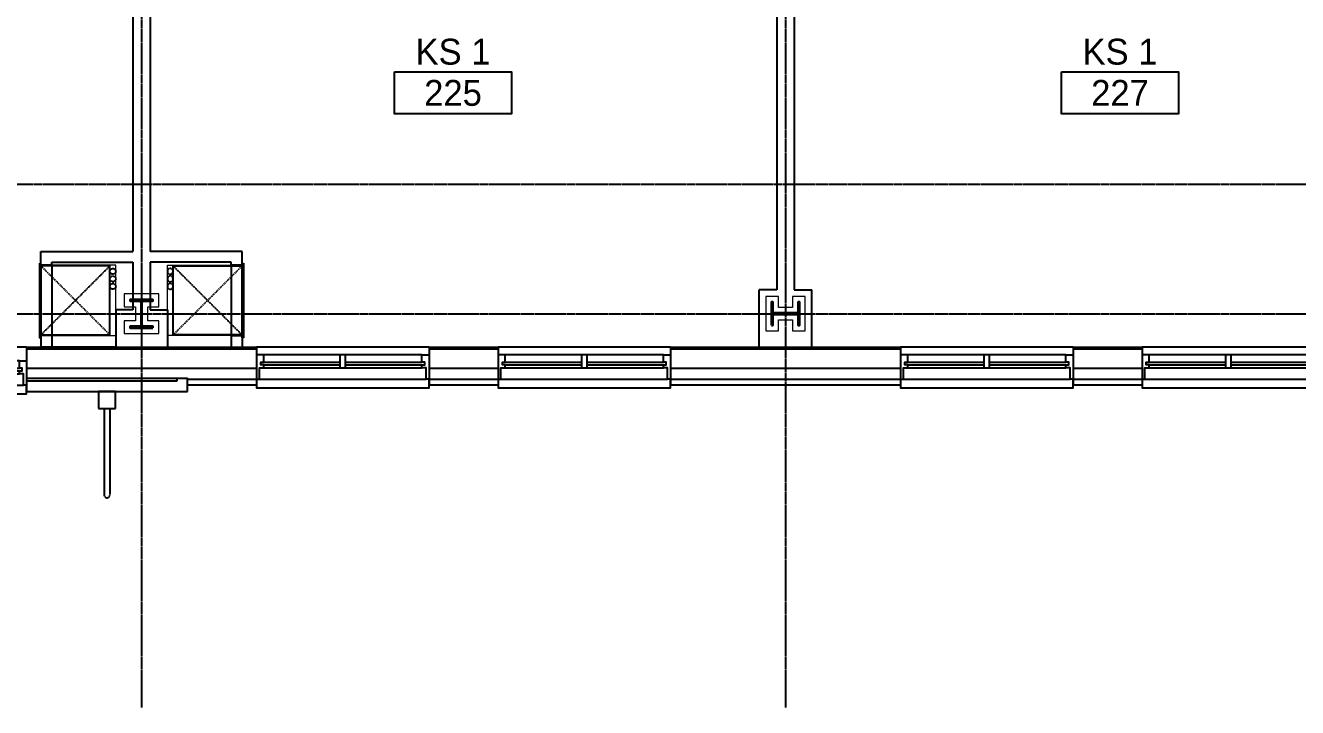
# Model space of a CAD drawing. Header units: inches. Extents: x -6955 to 13123, y -1334 to 3701.
# Drawn here: x 2073.2 to 2515.7, y 1223.6 to 1460.8 of the extents above; entities that cross this region are included whole.
import ezdxf
from ezdxf.enums import TextEntityAlignment as Align

# ---------------------------------------------------------------- set-up
doc = ezdxf.new("R2010")
doc.units = ezdxf.units.IN
doc.header["$MEASUREMENT"] = 0
doc.linetypes.add('CENTER2', pattern=[1.125, 0.75, -0.125, 0.125, -0.125])
doc.linetypes.add('HIDDEN2', pattern=[0.1875, 0.125, -0.0625])
for name, color, linetype, lineweight in [('A-Detl-Hatch', 1, 'Continuous', 18), ('A-Detl-Wide', 2, 'Continuous', 35), ('S-Detl-Hatch', 1, 'Continuous', 18)]:
    doc.layers.add(name, color=color, linetype=linetype, lineweight=lineweight)
for name, color, linetype in [('A-Door-Head', 8, 'Continuous'), ('A-Flor-Ovhd', 1, 'HIDDEN2'), ('A-Glaz', 7, 'Continuous'), ('A-Glaz-Sill', 8, 'Continuous'), ('A-Grid(SmallScale)', 11, 'CENTER2'), ('A-HVAC', 6, 'HIDDEN2'), ('A-Tag-Rm(Scale)', 7, 'Continuous'), ('A-Wall-Full', 7, 'Continuous'), ('A-Wall-Hatch', 15, 'Continuous')]:
    doc.layers.add(name, color=color, linetype=linetype)
doc.layers.add('G-Anno-Nplt', color=140, linetype='Continuous', lineweight=18, plot=False)

# ---------------------------------------------------------------- blocks, each defined once
blk = doc.blocks.new('EXTERIOR WINDOW')
at = {"layer": 'A-Glaz'}
for p, q in [((3829.83, -10349.67), (3856.33, -10349.67)), ((3829.83, -10350.67), (3856.33, -10350.67)), ((3829.83, -10351.67), (3884.83, -10351.67)), ((3858.33, -10349.67), (3884.83, -10349.67)), ((3858.33, -10350.67), (3884.83, -10350.67))]:
    blk.add_line(p, q, dxfattribs=at)
for points in [[(3829.83, -10349.67), (3829.83, -10347.17), (3827.33, -10347.17), (3827.33, -10355.67), (3828.33, -10355.67), (3828.33, -10351.67), (3829.83, -10351.67), (3829.83, -10350.67), (3828.83, -10350.67), (3828.83, -10349.67), (3829.83, -10349.67)], [(3884.83, -10349.67), (3884.83, -10347.17), (3887.33, -10347.17), (3887.33, -10355.67), (3886.33, -10355.67), (3886.33, -10351.67), (3884.83, -10351.67), (3884.83, -10350.67), (3885.83, -10350.67), (3885.83, -10349.67), (3884.83, -10349.67)]]:
    blk.add_lwpolyline(points, dxfattribs=at)
blk.add_lwpolyline([(3858.33, -10347.17), (3856.33, -10347.17), (3856.33, -10351.67), (3858.33, -10351.67)], close=True, dxfattribs=at)
at = {"layer": 'A-Glaz-Sill'}
for p, q in [((3887.33, -10342.42), (3827.33, -10342.42)), ((3884.83, -10347.17), (3829.83, -10347.17)), ((3828.33, -10355.67), (3886.33, -10355.67))]:
    blk.add_line(p, q, dxfattribs=at)
blk.add_lwpolyline([(3827.33, -10355.67), (3827.33, -10358.67), (3887.33, -10358.67), (3887.33, -10355.67)], dxfattribs=at)
blk = doc.blocks.new('EXTERIOR WINDOW-2')
at = {"layer": 'A-Glaz'}
for p, q in [((10575, -9214.54), (10601.5, -9214.54)), ((10575, -9215.54), (10601.5, -9215.54)), ((10575, -9216.54), (10630, -9216.54)), ((10603.5, -9214.54), (10630, -9214.54)), ((10603.5, -9215.54), (10630, -9215.54))]:
    blk.add_line(p, q, dxfattribs=at)
for points in [[(10575, -9214.54), (10575, -9212.04), (10572.5, -9212.04), (10572.5, -9220.54), (10573.5, -9220.54), (10573.5, -9216.54), (10575, -9216.54), (10575, -9215.54), (10574, -9215.54), (10574, -9214.54), (10575, -9214.54)], [(10630, -9214.54), (10630, -9212.04), (10632.5, -9212.04), (10632.5, -9220.54), (10631.5, -9220.54), (10631.5, -9216.54), (10630, -9216.54), (10630, -9215.54), (10631, -9215.54), (10631, -9214.54), (10630, -9214.54)]]:
    blk.add_lwpolyline(points, dxfattribs=at)
blk.add_lwpolyline([(10603.5, -9212.04), (10601.5, -9212.04), (10601.5, -9216.54), (10603.5, -9216.54)], close=True, dxfattribs=at)
at = {"layer": 'A-Glaz-Sill'}
for p, q in [((10632.5, -9209.38), (10572.5, -9209.38)), ((10630, -9212.04), (10575, -9212.04)), ((10573.5, -9220.54), (10631.5, -9220.54))]:
    blk.add_line(p, q, dxfattribs=at)
blk.add_lwpolyline([(10572.5, -9220.54), (10572.5, -9223.54), (10632.5, -9223.54), (10632.5, -9220.54)], dxfattribs=at)
blk = doc.blocks.new('*U18')
at = {"layer": 'A-Detl-Hatch'}
h = blk.add_hatch(dxfattribs=at)
h.set_pattern_fill('ANSI32', color=256, scale=6, style=0)
h.set_pattern_definition([(45, (0, -4.865), (-1.591, 1.591), []), (45, (1.0607, -4.865), (-1.591, 1.591), [])])
edge = h.paths.add_edge_path()
edge.add_line((3.98, -9.73), (3.98, -9.295))
edge.add_line((3.98, -9.295), (0.645, -9.295))
edge.add_arc((0.645, -8.795), 0.5, 180, 270, ccw=False)
edge.add_line((0.145, -8.795), (0.145, -0.935))
edge.add_arc((0.645, -0.935), 0.5, 90, 180, ccw=False)
edge.add_line((0.645, -0.435), (3.98, -0.435))
edge.add_line((3.98, -0.435), (3.98, 0))
edge.add_line((3.98, 0), (-3.98, 0))
edge.add_line((-3.98, 0), (-3.98, -0.435))
edge.add_line((-3.98, -0.435), (-0.645, -0.435))
edge.add_arc((-0.645, -0.935), 0.5, 0, 90, ccw=False)
edge.add_line((-0.145, -0.935), (-0.145, -8.795))
edge.add_arc((-0.645, -8.795), 0.5, -90, 0, ccw=False)
edge.add_line((-0.645, -9.295), (-3.98, -9.295))
edge.add_line((-3.98, -9.295), (-3.98, -9.73))
edge.add_line((-3.98, -9.73), (3.98, -9.73))
at = {"color": 0, "linetype": 'ByBlock'}
blk.add_lwpolyline([(3.98, -9.73), (3.98, -9.295), (0.645, -9.295, -0.4142136), (0.145, -8.795), (0.145, -0.935, -0.4142136), (0.645, -0.435), (3.98, -0.435), (3.98, 0), (-3.98, 0), (-3.98, -0.435), (-0.645, -0.435, -0.4142136), (-0.145, -0.935), (-0.145, -8.795, -0.4142136), (-0.645, -9.295), (-3.98, -9.295), (-3.98, -9.73)], format="xyb", close=True, dxfattribs=at)
blk = doc.blocks.new('W10X33')
at = {"layer": 'S-Detl-Hatch'}
blk.add_lwpolyline([(13773.78, -7310.28), (13773.78, -7305.84), (13769.95, -7305.84), (13769.95, -7300.98), (13773.78, -7300.98), (13773.78, -7296.55), (13761.82, -7296.55), (13761.82, -7300.98), (13765.66, -7300.98), (13765.66, -7305.84), (13761.82, -7305.84), (13761.82, -7310.28)], close=True, dxfattribs=at)
at = {"layer": 'A-Detl-Wide'}
blk.add_blockref('*U18', (13767.8, -7298.55), dxfattribs=at)
blk = doc.blocks.new('HVAC UNIT NICHE')
at = {"layer": 'A-Door-Head'}
blk.add_lwpolyline([(4, 0), (28.5, 0), (28.5, -3.75), (4, -3.75)], close=True, dxfattribs=at)
at = {"layer": 'A-HVAC'}
for p, q in [((4.25, 0), (28.25, -24)), ((4.25, -24), (28.25, 0))]:
    blk.add_line(p, q, dxfattribs=at)
for points in [[(3.25, 0), (29.25, 0), (29.25, 0.5), (3.25, 0.5)], [(4.25, -24), (28.25, -24), (28.25, 0), (4.25, 0)]]:
    blk.add_lwpolyline(points, close=True, dxfattribs=at)
for centre in [(21.13, -25), (23.75, -25), (26.36, -25)]:
    blk.add_circle(centre, 1, dxfattribs=at)
at = {"layer": 'A-Wall-Full'}
for p, q in [((4, 0), (0, 0)), ((4, -3.75), (4, 0)), ((28.5, 0), (33.25, 0)), ((28.5, -3.75), (28.5, 0)), ((33.25, 0), (33.25, -26)), ((4, -3.75), (0, -3.75)), ((28.5, -3.75), (29.5, -3.75)), ((29.5, -3.75), (29.5, -26))]:
    blk.add_line(p, q, dxfattribs=at)
at = {"layer": 'G-Anno-Nplt'}
blk.add_lwpolyline([(4, 0), (4, -26), (28.5, -26), (28.5, 0)], close=True, dxfattribs=at)
blk = doc.blocks.new('Rm Tag')
blk.add_lwpolyline([(-0.2124, 0.0759), (0.2124, 0.0759), (0.2124, -0.0759), (-0.2124, -0.0759)], close=True)
for p in [(0, 0.2858), (0, 0.1493), (0, 0)]:
    blk.add_attdef('XXX', text='', height=0.0938).set_placement(p, align=Align.MIDDLE_CENTER)
blk = doc.blocks.new('BANNER PLAN')
for p, q in [((-1, -6), (-1, -36)), ((1, -6), (1, -36))]:
    blk.add_line(p, q)
blk.add_lwpolyline([(-3, -6), (3, -6), (3, 0), (-3, 0)], close=True)
blk.add_arc((0, -36), 1, 180, 0)

msp = doc.modelspace()

# ---------------------------------------------------------------- linework, layer by layer
at = {"layer": 'A-Grid(SmallScale)'}
for p, q in [((2113.5897, 3132.3201), (2113.5897, 1223.6428)), ((2337.5897, 3132.3201), (2337.5897, 1223.6428)), ((-6.4103, 1405.5773), (3801.5897, 1405.5773)), ((-6.4103, 1360.5773), (3801.5897, 1360.5773))]:
    msp.add_line(p, q, dxfattribs=at)
at = {"layer": 'A-Wall-Full'}
for p, q in [((2334.5897, 1482.8273), (2334.5897, 1368.9423)), ((2340.5897, 1482.8273), (2340.5897, 1368.9423)), ((2104.4722, 1382.2023), (2110.5897, 1382.2023)), ((2122.7072, 1382.2023), (2116.5897, 1382.2023)), ((2104.4722, 1378.4523), (2110.5897, 1378.4523)), ((2110.5897, 1378.4523), (2110.5897, 1361.9423)), ((2122.7072, 1378.4523), (2116.5897, 1378.4523)), ((2116.5897, 1378.4523), (2116.5897, 1361.9423)), ((2334.5897, 1368.9423), (2328.4722, 1368.9423)), ((2328.4722, 1348.9523), (2328.4722, 1368.9423)), ((2340.5897, 1368.9423), (2346.7072, 1368.9423)), ((2346.7072, 1348.9523), (2346.7072, 1368.9423)), ((2110.5897, 1361.9423), (2104.6097, 1361.9423)), ((2104.6097, 1361.9423), (2104.6097, 1348.9298)), ((2116.5897, 1361.9423), (2122.5697, 1361.9423)), ((2122.5697, 1361.9423), (2122.5697, 1348.9298)), ((2073.5894, 1348.988), (2073.5894, 1333.613)), ((2073.5894, 1348.9523), (2153.5899, 1348.9523)), ((2104.1572, 1348.9523), (2078.1697, 1348.9523)), ((2123.0222, 1348.9523), (2149.0097, 1348.9523)), ((2153.5899, 1348.988), (2153.5899, 1335.7023)), ((2213.5906, 1348.988), (2213.5906, 1335.7023)), ((2213.5906, 1348.9523), (2237.5887, 1348.9523)), ((2237.5887, 1348.9523), (2237.5887, 1335.7023)), ((2297.5894, 1348.9523), (2297.5894, 1335.7023)), ((2297.5894, 1348.9523), (2377.5918, 1348.9523)), ((2377.5918, 1348.9523), (2377.5918, 1335.7023)), ((2437.5906, 1348.9523), (2437.5906, 1335.7023)), ((2437.5906, 1348.9523), (2461.5887, 1348.9523)), ((2461.5887, 1348.9523), (2461.5887, 1335.7023)), ((2073.5875, 1333.5773), (2129.5897, 1333.5773)), ((2129.5897, 1333.5773), (2129.5897, 1335.7023)), ((2153.5899, 1335.7023), (2129.5897, 1335.7023)), ((2237.5887, 1335.7023), (2213.5906, 1335.7023)), ((2377.5918, 1335.7023), (2297.5894, 1335.7023)), ((2461.5887, 1335.7023), (2437.5906, 1335.7023))]:
    msp.add_line(p, q, dxfattribs=at)
for points in [[(2110.5897, 1623.5773), (2110.5897, 1569.6823), (2105.2247, 1569.6823), (2105.2247, 1545.5773), (2110.5897, 1545.5773), (2110.5897, 1382.2023)], [(2116.5897, 1623.5773), (2116.5897, 1569.6823), (2121.9547, 1569.6823), (2121.9547, 1545.5773), (2116.5897, 1545.5773), (2116.5897, 1382.2023)]]:
    msp.add_lwpolyline(points, dxfattribs=at)
at = {"layer": 'A-Wall-Hatch'}
for p, q in [((2073.5894, 1348.3273), (2153.5899, 1348.3273)), ((2213.5906, 1348.3273), (2237.5887, 1348.3273)), ((2297.5894, 1348.3273), (2377.5918, 1348.3273)), ((2437.5906, 1348.3273), (2461.5887, 1348.3273)), ((2073.5894, 1341.7023), (2153.5899, 1341.7023)), ((2213.5906, 1341.7023), (2237.5887, 1341.7023)), ((2297.5894, 1341.7023), (2377.5918, 1341.7023)), ((2437.5906, 1341.7023), (2461.5887, 1341.7023)), ((2073.5894, 1338.2023), (2129.5897, 1338.2023)), ((2073.5894, 1337.2023), (2125.9647, 1337.2023)), ((2125.9647, 1337.2023), (2125.9647, 1338.2023)), ((2129.5897, 1338.2023), (2129.5897, 1337.7023)), ((2129.5897, 1335.7023), (2129.5897, 1338.2023)), ((2153.5899, 1337.7023), (2129.5897, 1337.7023)), ((2237.5887, 1337.7023), (2213.5906, 1337.7023)), ((2377.5918, 1337.7023), (2297.5894, 1337.7023)), ((2461.5887, 1337.7023), (2437.5906, 1337.7023))]:
    msp.add_line(p, q, dxfattribs=at)

# ---------------------------------------------------------------- block references
for name, p, rotation in [('HVAC UNIT NICHE', (2078.6097, 1348.9523), 90), ('W10X33', (9641.0024, 15128.3782), 270)]:
    msp.add_blockref(name, p, dxfattribs=dict(rotation=rotation))
at = {"xscale": -1, "rotation": 270}
msp.add_blockref('HVAC UNIT NICHE', (2148.5697, 1348.9523), dxfattribs=at)
for name, p in [('W10X33', (-11654.2112, 8663.9901)), ('EXTERIOR WINDOW', (-1813.7399, 11691.3754)), ('EXTERIOR WINDOW-2', (-8418.9076, 10558.3273)), ('EXTERIOR WINDOW-2', (-8334.9088, 10558.3273)), ('EXTERIOR WINDOW-2', (-8194.9082, 10558.3273)), ('EXTERIOR WINDOW-2', (-8110.9097, 10558.3273))]:
    msp.add_blockref(name, p)
at = {"layer": 'A-Flor-Ovhd'}
msp.add_blockref('BANNER PLAN', (2101.5886, 1333.5773), dxfattribs=at)
at = {"layer": 'A-Tag-Rm(Scale)'}
ref = msp.add_blockref('Rm Tag', (2221.9357, 1437.3677), dxfattribs=dict(at, xscale=96, yscale=96, zscale=96))
ref.add_attrib('XXX', 'KS 1', dxfattribs={"layer": '0', "height": 9}).set_placement((2221.9357, 1451.6986), align=Align.MIDDLE_CENTER)
ref.add_attrib('XXX', '225', dxfattribs={"layer": '0', "height": 9}).set_placement((2221.9357, 1437.3677), align=Align.MIDDLE_CENTER)
ref = msp.add_blockref('Rm Tag', (2453.9378, 1437.3677), dxfattribs=dict(at, xscale=96, yscale=96, zscale=96))
ref.add_attrib('XXX', 'KS 1', dxfattribs={"layer": '0', "height": 9}).set_placement((2453.9378, 1451.6986), align=Align.MIDDLE_CENTER)
ref.add_attrib('XXX', '227', dxfattribs={"layer": '0', "height": 9}).set_placement((2453.9378, 1437.3677), align=Align.MIDDLE_CENTER)

doc.saveas('drawing.dxf')
